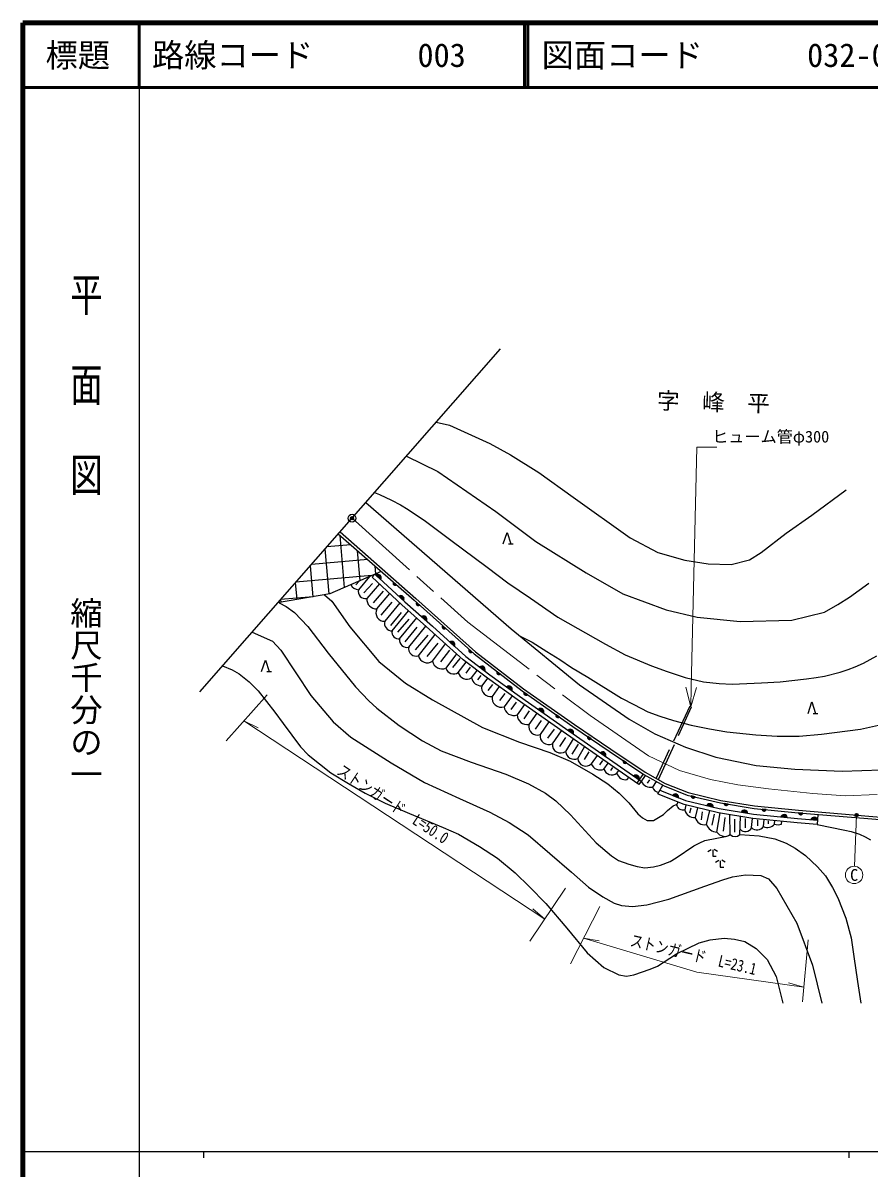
# Model space of a CAD drawing. Units: millimetres at full size, sheet at 1:1000; details may follow other scales. Extents: x 40000 to 680000, y 20000 to 380000.
# Drawn here: x 40000 to 171120, y 202409 to 380000 of the extents above; entities that cross this region are included whole.
import ezdxf
from ezdxf.enums import TextEntityAlignment as Align

# ---------------------------------------------------------------- set-up
doc = ezdxf.new("R2010")
doc.units = ezdxf.units.MM
doc.header["$LTSCALE"] = 1000
doc.header["$PDMODE"] = 32
doc.header["$PDSIZE"] = 500
doc.linetypes.add('CHAIN', pattern=[18.5, 12, -1.5, 3.5, -1.5])
doc.linetypes.add('DASHED', pattern=[7.5, 6, -1.5])
for name, color, linetype, lineweight in [('M-BGD', 7, 'Continuous', 25), ('M-BMK', 2, 'CHAIN', 13), ('M-BMK-OTRS', 5, 'Continuous', 25), ('M-BMK-SRVR', 3, 'Continuous', 25), ('M-STR-HTXT', 7, 'Continuous', 13), ('M-STR-STRC', 7, 'Continuous', 25), ('M-TTL', 2, 'Continuous', 140), ('M-TTL-BAND', 7, 'Continuous', 25), ('M-TTL-LINE', 7, 'Continuous', 50)]:
    doc.layers.add(name, color=color, linetype=linetype, lineweight=lineweight)
for name, color, linetype in [('M-BMK-HTXT', 7, 'Continuous'), ('M-OTRS', 6, 'Continuous'), ('M-TTL-TXT', 7, 'Continuous')]:
    doc.layers.add(name, color=color, linetype=linetype)
doc.styles.add('@ＭＳ ゴシック', font='')
doc.styles.add('ＭＳ ゴシック', font='')
doc.styles.get('@ＭＳ ゴシック').set_extended_font_data('@MS Gothic')
doc.styles.get('ＭＳ ゴシック').set_extended_font_data('MS Gothic')

msp = doc.modelspace()

# ---------------------------------------------------------------- hatches: boundary and pattern name
at = {"layer": 'M-BGD'}
for points in [[(95426, 293700, 0.82183), (94697, 294372)], [(97400, 293283), (97870, 292870, -0.84072)], [(98255, 291091, -0.82183), (98983, 290419)], [(100984, 290130), (101450, 289713, -0.84072)], [(101773, 287928, -0.82183), (102513, 287269)], [(105025, 286515), (105492, 286098, -0.84072)], [(106149, 283984, -0.82183), (106882, 283318)], [(109125, 282849), (109591, 282432, -0.84072)], [(110773, 280117, -0.82183), (111565, 279521)], [(113466, 279399), (113961, 279016, -0.84072)], [(114974, 277039, -0.82183), (115778, 276460)], [(117657, 276182), (118170, 275823, -0.84072)], [(119869, 273561, -0.82183), (120679, 272990)], [(122606, 272722), (123119, 272364, -0.84072)], [(124470, 270324, -0.82183), (125283, 269757)], [(127528, 269324), (128045, 268971, -0.84072)], [(129482, 266827, -0.82183), (130294, 266260)], [(133008, 265618), (133529, 265270, -0.84072)], [(134654, 263225, -0.82183), (135468, 262660)], [(140688, 260211, -0.82183), (141609, 259846)], [(143554, 260123), (144162, 259978, -0.84072)], [(146002, 258629, -0.82183), (146966, 258399)], [(148659, 258949), (149277, 258846, -0.84072)], [(151326, 257607, -0.82183), (152304, 257444)], [(154531, 258055), (155154, 257993, -0.84072)], [(157462, 256873, -0.82183), (158448, 256775)], [(160208, 257492), (160832, 257441, -0.84072)], [(162119, 256446, -0.82183), (163106, 256365)]]:
    msp.add_hatch(color=256, dxfattribs=at).paths.add_polyline_path(points)
at = {"layer": 'M-STR-STRC'}
msp.add_hatch(color=256, dxfattribs=at).paths.add_polyline_path([(168994, 256988, -1), (169365, 257324, -1)])

# ---------------------------------------------------------------- linework, layer by layer
at = {"layer": 'M-BGD'}
for p, q in [((89851, 292470), (89146, 300530)), ((87431, 291446), (86820, 298431)), ((90827, 299054), (87079, 298726)), ((115226, 299195), (115979, 299195)), ((93426, 296772), (84697, 296008)), ((92269, 293526), (91865, 298143)), ((84960, 291011), (84539, 295827)), ((94686, 294583), (94583, 295756)), ((82489, 290576), (82257, 293223)), ((94084, 294320), (82316, 293290)), ((91574, 292873), (92091, 293449)), ((93690, 294148), (92000, 292108)), ((92807, 291625), (94168, 293073)), ((94697, 294372), (95426, 293700)), ((97870, 292870), (97400, 293283)), ((95234, 292993), (93282, 290735)), ((94329, 290086), (95850, 291862)), ((94866, 289117), (96860, 291493)), ((84974, 291013), (79934, 290572)), ((80017, 290141), (79975, 290619)), ((95514, 288158), (97235, 290158)), ((98393, 290079), (96071, 287208)), ((98255, 291091), (98983, 290419)), ((101450, 289713), (100984, 290130)), ((96989, 286555), (98686, 288579)), ((97210, 285703), (99770, 288842)), ((98380, 284486), (101032, 287718)), ((101773, 287928), (102513, 287269)), ((98077, 285499), (99862, 287555)), ((99214, 284043), (101095, 286291)), ((99798, 283216), (102431, 286472)), ((105492, 286098), (105025, 286515)), ((100858, 282775), (102803, 285031)), ((101298, 281864), (103901, 285147)), ((102651, 281759), (104324, 283815)), ((103471, 281017), (105503, 283692)), ((104750, 280933), (106166, 282717)), ((106149, 283984), (106882, 283318)), ((109591, 282432), (109125, 282849)), ((107208, 282143), (105521, 279926)), ((106639, 280045), (107743, 281429)), ((107469, 279238), (108696, 280867)), ((77781, 279413), (78533, 279413)), ((108665, 279171), (109370, 280115)), ((109508, 278437), (110382, 279598)), ((110773, 280117), (111565, 279521)), ((113961, 279016), (113466, 279399)), ((110506, 278123), (111027, 278795)), ((111998, 278382), (111107, 277198)), ((112084, 276481), (112805, 277401)), ((113803, 277082), (112705, 275557)), ((113903, 274902), (114735, 276022)), ((115791, 275650), (114563, 273946)), ((114974, 277039), (115778, 276460)), ((118170, 275823), (117657, 276182)), ((115674, 273524), (116506, 274676)), ((117715, 274282), (116590, 272684)), ((119869, 273561), (120679, 272990)), ((117660, 272098), (118500, 273298)), ((119629, 272935), (118405, 271196)), ((119407, 270488), (120351, 271840)), ((123119, 272364), (122606, 272722)), ((162443, 272931), (163196, 272931)), ((121517, 271606), (120127, 269631)), ((121353, 269069), (122354, 270469)), ((122041, 268213), (123465, 270235)), ((124470, 270324), (125283, 269757)), ((123210, 267765), (124147, 269197)), ((125290, 268959), (124091, 267019)), ((128045, 268971), (127528, 269324)), ((125086, 266579), (126070, 268139)), ((125994, 265904), (127022, 267751)), ((127007, 265755), (127759, 266939)), ((129482, 266827), (130294, 266260)), ((128979, 266385), (128078, 265093)), ((129378, 264921), (129842, 265617)), ((130037, 264292), (130672, 265203)), ((133529, 265270), (133008, 265618)), ((131083, 264073), (131403, 264537)), ((132040, 263629), (132330, 264047)), ((133638, 262646), (133869, 262979)), ((134654, 263225), (135468, 262660)), ((136103, 263548), (135111, 262117)), ((136789, 262103), (137126, 262631)), ((138148, 262377), (137583, 261486)), ((140688, 260211), (141609, 259846)), ((144162, 259978), (143554, 260123)), ((141490, 259176), (141303, 258707)), ((142737, 258721), (142561, 257981)), ((143368, 257510), (143557, 258264)), ((144531, 258294), (144174, 256793)), ((145136, 256411), (145332, 257651)), ((145909, 255688), (146423, 257844)), ((146002, 258629), (146966, 258399)), ((149277, 258846), (148659, 258949)), ((151326, 257607), (152304, 257444)), ((155154, 257993), (154531, 258055)), ((146818, 255568), (147148, 257295)), ((147549, 254513), (148042, 257477)), ((148562, 254673), (148837, 256801)), ((149612, 254120), (149547, 257227)), ((150330, 254508), (150306, 256502)), ((151104, 254119), (151221, 256949)), ((151974, 255160), (151966, 256643)), ((152923, 255202), (153066, 256640)), ((153860, 255474), (153868, 256408)), ((154751, 255380), (154859, 256462)), ((155525, 255819), (155525, 256251)), ((156470, 255765), (156523, 256297)), ((157462, 256873), (158448, 256775)), ((157556, 255765), (157598, 256190)), ((160832, 257441), (160208, 257492)), ((162119, 256446), (163106, 256365)), ((146138, 251522), (146663, 251825)), ((147638, 251522), (147113, 251825)), ((147313, 249834), (147838, 250137)), ((148813, 249834), (148288, 250137))]:
    msp.add_line(p, q, dxfattribs=at)
at = {"layer": 'M-BGD', "linetype": 'DASHED'}
for p, q in [((143329, 274046), (138121, 262852)), ((138469, 262655), (143628, 273928))]:
    msp.add_line(p, q, dxfattribs=at)
at = {"layer": 'M-BGD'}
for points in [[(104026, 318067), (106104, 317599), (112369, 314783), (115550, 313016), (119966, 310269), (125241, 306468), (134121, 300143), (138381, 297884), (142577, 296696), (146202, 296114), (149741, 296027), (152615, 296721), (154415, 297866), (158278, 300849), (162228, 303656), (167583, 307604)], [(93121, 305622), (115651, 286043), (126239, 277372), (133946, 272042), (137909, 269758), (142689, 267710), (147383, 266153), (153636, 264852), (159631, 264282), (166957, 263987), (173066, 264154), (179563, 264727), (184872, 266163), (190461, 268375), (196797, 271341), (202479, 274586), (210687, 280117), (213615, 282736), (217418, 287327), (226227, 296508), (237424, 307569), (243369, 313337)], [(99425, 312816), (104290, 310424), (113261, 304231), (119487, 299564), (127270, 294702), (132956, 291445), (139699, 288961), (144460, 287856), (151121, 287167), (159167, 287361), (164211, 288608), (166282, 289828), (168087, 290969), (171105, 293139)], [(94487, 307181), (95255, 306849), (97106, 306004), (98526, 305286), (99707, 304521), (102379, 302711), (106289, 299777), (111946, 295590), (115138, 293182), (118632, 290774), (122897, 287866), (130294, 283677), (133326, 282014), (137388, 280275), (139836, 279404), (142637, 278508), (145442, 277836), (147899, 277541), (149915, 277437), (154457, 277661), (157353, 277829), (161431, 278286), (162903, 278494), (164223, 278685), (166651, 279303), (167859, 279718), (168971, 280150), (170276, 280726), (172319, 281841)], [(88871, 300772), (100617, 290458), (109900, 282155), (117347, 276399), (125232, 270887), (130853, 267060), (136236, 263459), (139357, 261693), (142954, 260266), (148083, 259044), (153302, 258177), (160128, 257499), (173471, 256402)], [(89135, 301072), (100882, 290758), (110156, 282463), (117584, 276721), (125459, 271216), (131077, 267391), (136446, 263800), (139530, 262055), (143075, 260648), (148162, 259437), (153354, 258573), (160164, 257897), (173504, 256801)], [(114439, 299195), (115022, 300977), (115604, 299195)], [(95509, 294943), (87563, 291469), (79471, 290044)], [(136465, 263330), (135457, 261877), (132251, 264101), (123715, 270058), (116596, 275070), (111975, 278399), (108215, 281229), (103016, 285951), (98737, 289762), (94097, 294041), (94538, 294518), (99173, 290244), (103451, 286434), (108630, 281731), (112360, 278922), (116973, 275599), (124088, 270591), (132623, 264635), (135827, 262411)], [(86723, 291321), (87865, 290310), (90646, 286360), (95130, 280983), (99301, 277611), (103492, 275014), (111207, 270744), (116941, 268461), (121625, 266883), (124802, 265489), (128310, 263485), (130622, 262012), (132374, 260563), (133903, 259063), (135279, 257336), (135991, 256714), (136756, 256297), (137714, 256311), (139273, 257228), (139906, 257867), (140770, 258598), (141367, 258869)], [(79715, 290087), (80779, 289492), (82085, 288545), (84133, 286396), (87281, 282277), (91556, 277059), (93604, 274859), (94832, 273758), (98326, 271024), (101940, 268676), (104833, 267124), (109461, 265359), (114810, 263498), (118325, 261973), (120971, 260529), (122581, 259359), (124851, 257205), (128834, 252831), (131190, 250857), (132283, 250126), (133873, 249517), (135176, 249166), (136362, 248996), (137691, 249114), (138786, 249374), (140275, 249930), (141209, 250507), (143987, 252364), (144886, 252862), (145660, 253197), (149107, 253896)], [(75518, 285532), (78669, 284115), (79963, 282749), (84637, 275706), (88089, 271610), (90821, 269238), (97058, 265241), (102235, 262223), (107627, 259714), (112371, 257592), (115373, 256027), (118273, 254113), (125004, 248292), (127641, 245965), (129854, 244454), (131639, 243495), (132750, 243122), (134441, 242981), (136691, 243249), (140102, 244123), (145668, 246134), (148464, 247097), (149970, 247566), (151992, 247909), (154339, 247782), (155524, 247268), (156847, 245774), (159906, 240385), (162350, 233865), (163790, 227969)], [(116973, 284961), (118902, 283981), (121163, 282538), (123181, 281286), (125008, 280052), (127513, 278539), (132755, 275277), (134652, 274304), (136861, 273173), (138688, 272495), (140828, 271817), (143542, 271087), (146377, 270513), (149056, 270044), (153557, 269587), (156863, 269413), (160273, 269396), (163769, 269709), (169814, 270476), (176320, 271919)], [(76994, 279413), (77576, 281195), (78158, 279413)], [(70951, 280320), (72445, 279688), (73517, 279053), (75065, 277823), (76455, 276395), (79036, 273101), (80306, 271355), (83006, 267744), (84197, 266514), (87691, 263697), (90460, 262073), (93047, 260546), (96122, 258986), (99884, 257408), (105097, 255248), (107521, 254169), (110764, 252293), (113520, 250491), (116291, 248202), (118478, 246043), (121048, 243418), (124264, 239596), (127454, 235816), (130038, 233510), (132363, 232390), (133509, 232188), (134668, 232374), (137204, 233233), (138313, 233699), (141276, 235639), (144812, 237340), (146514, 237819), (148657, 238071), (150258, 237932), (151872, 237529), (153599, 236446), (155326, 234770), (156723, 232103), (157775, 227969)], [(161656, 272931), (162239, 274713), (162821, 272931)], [(163070, 255699), (159988, 255953), (153098, 256637), (147775, 257522), (142485, 258781), (138685, 260290), (138401, 260451), (139165, 261802)], [(138729, 261030), (138973, 260892), (142686, 259418), (147907, 258175), (153185, 257298), (160048, 256616), (163125, 256363)], [(163197, 257247), (163070, 255699), (167351, 254825), (168344, 254604), (169644, 254169), (170531, 253779), (171346, 253318)], [(151104, 254119), (154098, 253931), (156497, 253487), (158251, 252821), (159668, 252028), (161274, 250867), (163129, 249115), (164359, 247724), (165464, 245935), (166275, 244314), (167529, 241148), (168319, 238102), (168757, 235210), (169305, 231354), (169855, 227969)], [(146888, 251767), (146888, 250785), (147413, 250785)], [(148063, 250079), (148063, 249097), (148588, 249097)]]:
    msp.add_lwpolyline(points, dxfattribs=at)
for centre, radius, start, end in [((94995, 293964), 505, 328.48863, 126.14682), ((97671, 293117), 318, 148.60715, 308.82488), ((92057, 293505), 1398, 206.27245, 267.68203), ((93083, 291834), 1117, 165.80405, 280.27032), ((94822, 290658), 1542, 177.16534, 271.60907), ((98552, 290683), 505, 328.48863, 126.14682), ((101253, 289962), 318, 148.08227, 308.3), ((96007, 288503), 1296, 151.71759, 272.84349), ((102078, 287526), 505, 329.4831, 127.14129), ((97233, 286904), 1201, 165.29801, 268.89652), ((105295, 286347), 318, 148.08227, 308.3), ((98196, 285480), 1011, 167.30969, 280.45954), ((99461, 284267), 1103, 168.51964, 287.76225), ((100924, 282957), 1156, 167.06721, 288.87028), ((106450, 283578), 505, 328.923, 126.58119), ((109395, 282681), 318, 148.08227, 308.3), ((102657, 282141), 1387, 191.53825, 305.89371), ((104945, 281315), 1504, 191.40759, 292.51683), ((106769, 280357), 1320, 199.06732, 302.0292), ((108776, 279571), 1350, 194.32188, 302.80204), ((111110, 279741), 505, 334.20086, 131.85905), ((113747, 279251), 318, 152.18439, 312.40212), ((111046, 278772), 1575, 192.2747, 272.20354), ((112425, 276883), 1355, 166.55554, 281.90838), ((115319, 276670), 505, 335.39826, 133.05645), ((114137, 275332), 1450, 171.0549, 287.08573), ((117945, 276047), 318, 154.93723, 315.15496), ((116072, 274110), 1518, 186.22757, 289.97233), ((120218, 273195), 505, 336.0305, 133.68869), ((118150, 272735), 1560, 181.90003, 279.38665), ((122894, 272588), 318, 154.93723, 315.15496), ((119716, 270909), 1342, 167.64262, 287.86696), ((124821, 269960), 505, 336.25949, 133.91769), ((121485, 269462), 1368, 172.92253, 293.98566), ((123339, 268084), 1304, 174.34622, 305.21414), ((127817, 269193), 318, 155.6436, 315.86133), ((125466, 267185), 1385, 186.87152, 292.40908), ((129832, 266463), 505, 336.25949, 133.91769), ((127222, 265976), 1230, 183.37609, 314.0817), ((129422, 265584), 1431, 200.07445, 295.45719), ((133299, 265490), 318, 156.11036, 316.32809), ((131279, 264689), 1305, 197.71093, 305.64546), ((133380, 264018), 1396, 196.17372, 280.64396), ((135006, 262862), 505, 336.41993, 134.07812), ((137310, 263096), 1633, 204.79446, 279.6414), ((138490, 261643), 920, 189.83592, 274.18447), ((141112, 259938), 505, 349.51979, 147.17798), ((143871, 260103), 318, 176.49893, 336.71666), ((142286, 258958), 1015, 194.31043, 285.71309), ((144015, 258266), 1481, 191.08746, 276.16357), ((146461, 258419), 505, 357.7787, 155.43689), ((148977, 258951), 318, 180.45055, 340.66828), ((151799, 257429), 505, 1.73032, 159.38851), ((154848, 258078), 318, 184.22134, 344.43908), ((145600, 257118), 1463, 192.80478, 282.18639), ((155365, 256671), 1429, 244.5773, 320.6508), ((157013, 257039), 1385, 246.91228, 293.08772), ((157945, 256727), 505, 5.50111, 163.15931), ((160524, 257521), 318, 185.19123, 345.40896), ((162604, 256308), 505, 6.471, 164.12919), ((147610, 256331), 1819, 200.72261, 268.07403), ((148773, 255327), 1470, 213.61708, 304.78024), ((150359, 254965), 1128, 228.53972, 311.36534), ((151942, 255695), 1098, 222.94957, 333.30478), ((153761, 256076), 1211, 226.2202, 324.93428)]:
    msp.add_arc(centre, radius, start, end, dxfattribs=at)
at = {"layer": 'M-BMK'}
msp.add_lwpolyline([(90994, 303194), (108935, 287065), (127879, 272570), (136938, 266322), (141760, 264058), (146523, 262677), (150757, 261853), (155520, 261236), (162410, 260494), (167467, 260112), (172377, 260347)], dxfattribs=at)
at = {"layer": 'M-BMK-OTRS'}
msp.add_line((67391, 276258), (114020, 329472), dxfattribs=at)
at = {"layer": 'M-BMK-SRVR'}
msp.add_circle((90994, 303194), 600, dxfattribs=at)
at = {"layer": 'M-OTRS'}
msp.add_point((90994, 303194), dxfattribs=at)
at = {"layer": 'M-STR-HTXT'}
for p, q in [((71519, 268686), (77832, 275824)), ((143483, 273953), (142750, 276971)), ((143483, 273953), (143554, 276952)), ((144357, 276933), (143483, 273953)), ((169179, 257156), (168856, 249215)), ((118568, 237589), (124101, 245811)), ((124855, 234072), (129376, 242961)), ((160793, 228179), (161660, 237791))]:
    msp.add_line(p, q, dxfattribs=at)
for points in [[(143554, 276952), (144440, 314218), (147540, 314218)], [(119029, 242635), (120871, 241012), (74238, 271759), (76455, 270706)], [(129301, 237672), (126874, 238041), (144427, 232795), (160998, 230447), (158639, 231127)]]:
    msp.add_lwpolyline(points, dxfattribs=at)
msp.add_circle((168801, 247867), 1350, dxfattribs=at)
at = {"layer": 'M-STR-STRC'}
msp.add_circle((169179, 257156), 250, dxfattribs=at)
at = {"layer": 'M-TTL'}
for p, q in [((40000, 380000), (40000, 20000)), ((680000, 380000), (40000, 380000))]:
    msp.add_line(p, q, dxfattribs=at)
at = {"layer": 'M-TTL-BAND'}
for p, q in [((58000, 370000), (58000, 20000)), ((40000, 205000), (579000, 205000)), ((68000, 205000), (68000, 204000)), ((168000, 205000), (168000, 204000))]:
    msp.add_line(p, q, dxfattribs=at)
at = {"layer": 'M-TTL-LINE'}
for p, q in [((58000, 380000), (58000, 370000)), ((117750, 380000), (117750, 370000)), ((118250, 380000), (118250, 370000)), ((40000, 370000), (680000, 370000))]:
    msp.add_line(p, q, dxfattribs=at)

# ---------------------------------------------------------------- texts
at = {"layer": 'M-BMK-HTXT', "style": 'ＭＳ ゴシック'}
msp.add_text('字\u3000峰\u3000平', height=2566, rotation=358.485, dxfattribs=at).set_placement((147002, 321203), align=Align.MIDDLE_CENTER)
at = {"layer": 'M-STR-HTXT', "style": 'ＭＳ ゴシック'}
msp.add_text('ヒューム管φ300', height=1833, dxfattribs=at).set_placement((146804, 314373), align=Align.BOTTOM_LEFT)
at = {"layer": 'M-STR-HTXT', "style": 'ＭＳ ゴシック', "width": 0.8}
for s, rotation, p in [('ストンガード\u3000L=50.0', 326.601, (96541, 257655)), ('ストンガード\u3000L=23.1', 346.814, (143572, 234083))]:
    msp.add_text(s, height=1833, rotation=rotation, dxfattribs=at).set_placement(p, align=Align.BOTTOM_CENTER)
at = {"layer": 'M-STR-HTXT', "style": 'ＭＳ ゴシック'}
msp.add_text('C', height=1833, dxfattribs=at).set_placement((168801, 247867), align=Align.MIDDLE_CENTER)
at = {"layer": 'M-TTL-BAND', "style": '@ＭＳ ゴシック', "width": 1.4}
msp.add_text('平  面  図', height=3666, rotation=270, dxfattribs=at).set_placement((49777, 306475), align=Align.MIDDLE_RIGHT)
at = {"layer": 'M-TTL-BAND', "style": '@ＭＳ ゴシック'}
msp.add_text('縮尺千分の一', height=3666, rotation=270, dxfattribs=at).set_placement((49777, 261030), align=Align.MIDDLE_RIGHT)
at = {"layer": 'M-TTL-TXT', "style": 'ＭＳ ゴシック'}
msp.add_text('標題', height=3666, dxfattribs=at).set_placement((48500, 375000), align=Align.MIDDLE_CENTER)
for s, p in [('路線コード', (60000, 375000)), ('003', (101142, 375000)), ('図面コード', (120380, 375000)), ('032-00', (161521, 375000))]:
    msp.add_text(s, height=3666, dxfattribs=at).set_placement(p, align=Align.MIDDLE_LEFT)

doc.saveas('drawing.dxf')
